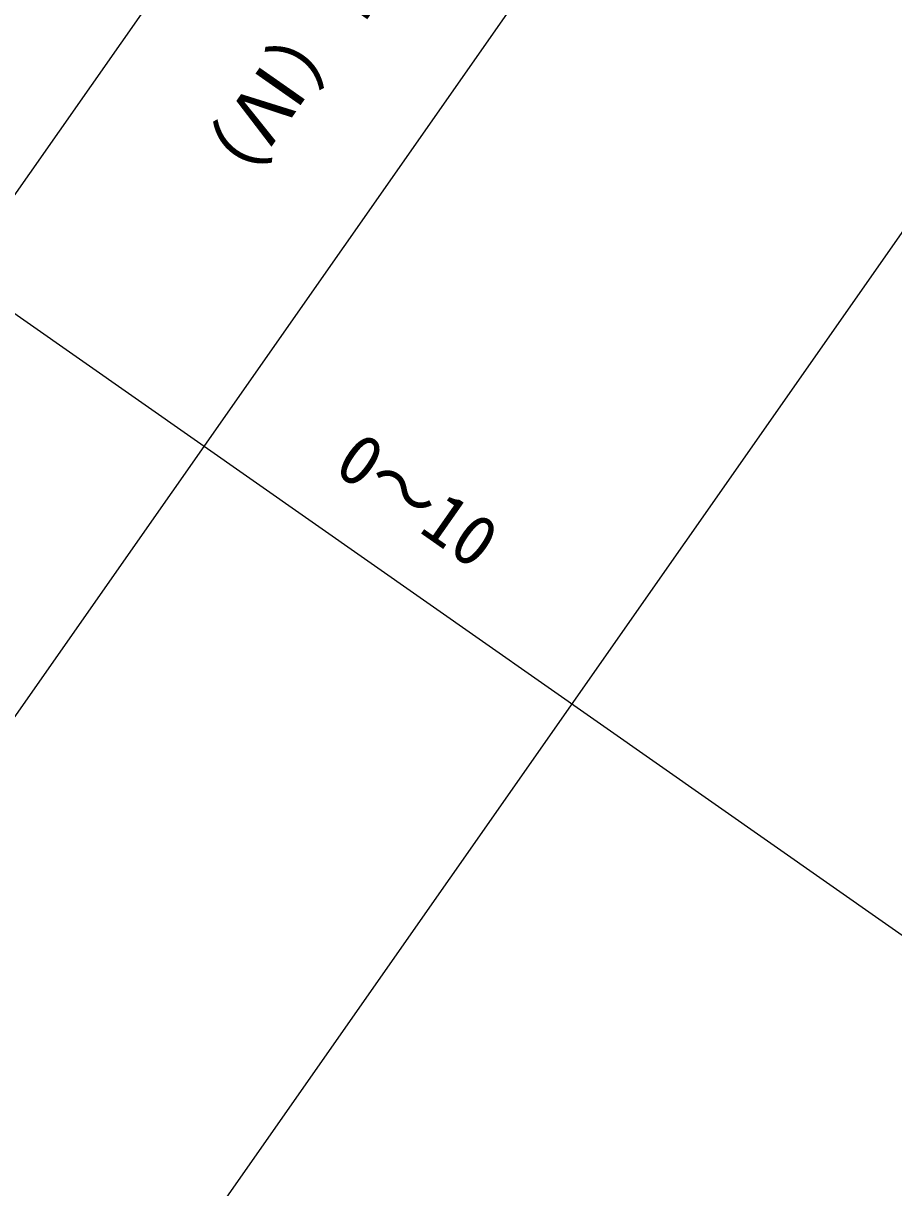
# Model space of a CAD drawing. Header units: inches. Extents: x 36473197 to 36486087, y 3899343 to 3911260.
# Drawn here: x 36474419.6 to 36474489.4, y 3906676.7 to 3906770.1 of the extents above; entities that cross this region are included whole.
import ezdxf

# ---------------------------------------------------------------- set-up
doc = ezdxf.new("R2010")
doc.units = ezdxf.units.IN
doc.header["$MEASUREMENT"] = 0
doc.layers.get('0').update_dxf_attribs({"lineweight": 0})
doc.layers.add('综合柱状', color=7, linetype='Continuous', lineweight=0)
doc.styles.add('@Batang', font='simfang.ttf')
doc.styles.add('宋体', font='SIMSUN.TTC')

msp = doc.modelspace()

# ---------------------------------------------------------------- linework, layer by layer
at = {"lineweight": 15}
msp.add_line((36474692.086, 3907146.501), (36473761.116, 3905816.983), dxfattribs=at)
at = {"lineweight": 15, "flags": 128}
for points in [[(36474774.446, 3907159.513), (36473810.265, 3905782.567)], [(36474728.284, 3907156.353), (36473780.775, 3905803.217)], [(36474414.866, 3906749.608), (36474502.642, 3906688.145), (36474557.692, 3906649.597), (36474736.545, 3906524.359)]]:
    msp.add_lwpolyline(points, dxfattribs=at)

# ---------------------------------------------------------------- texts
at = {"layer": '综合柱状'}
for s, height, rotation, style, p in [('第三系砂卵砾含水层段（Ⅳ）', 4.42434, 234.99908, '@Batang', (36474477.177, 3906821.708)), ('0～10', 4.1017, 324.99908, '宋体', (36474444.315, 3906734.192))]:
    msp.add_text(s, height=height, rotation=rotation, dxfattribs=dict(at, style=style)).set_placement(p)

doc.saveas('drawing.dxf')
